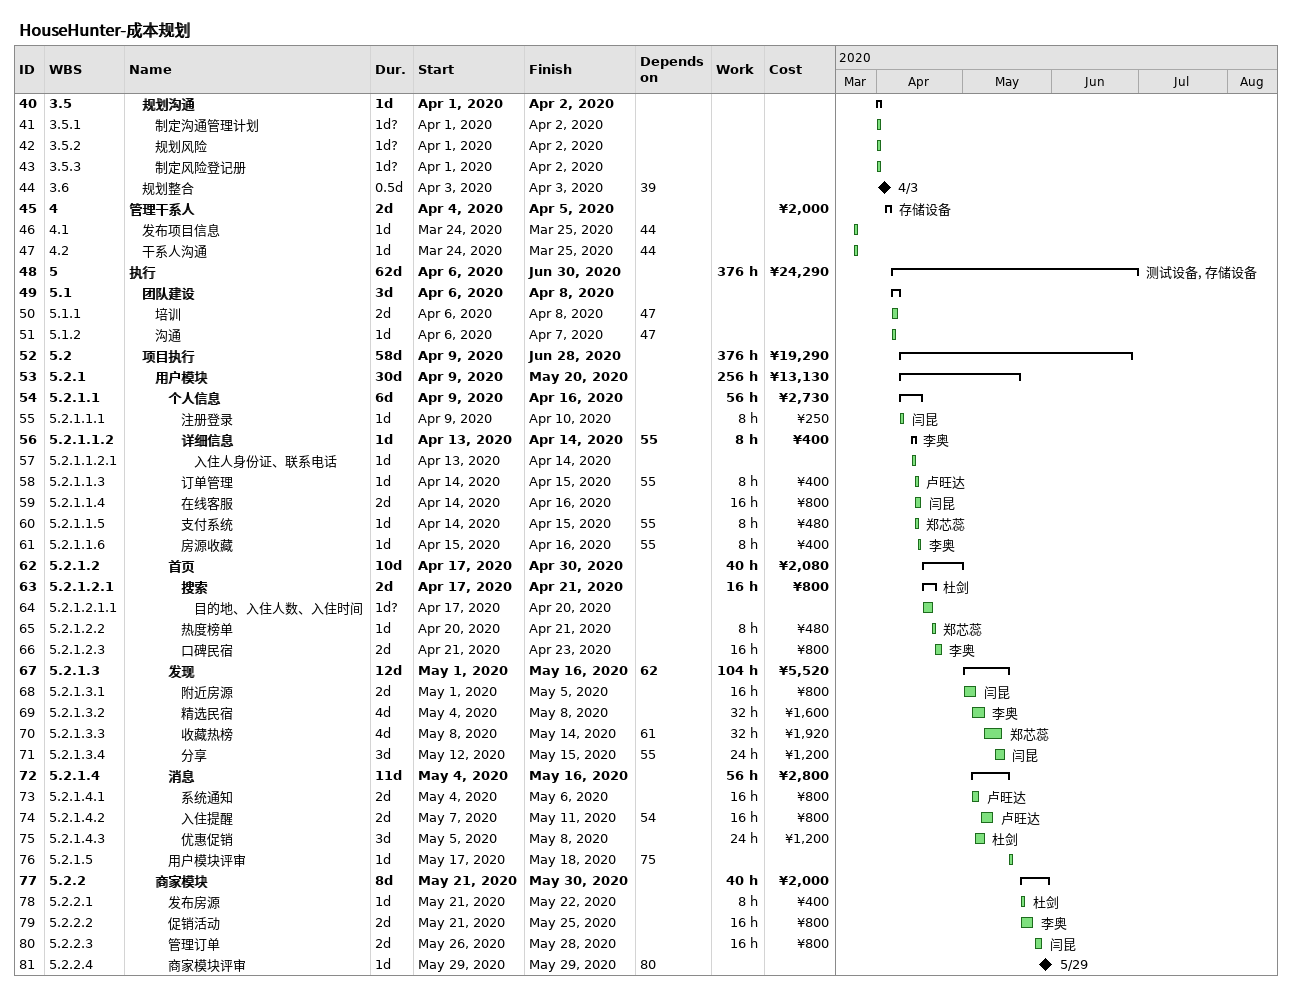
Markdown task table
HouseHunter-成本规划

| ID | WBS | Task | Duration | Start | Finish | Predecessors | Resources | Work (h) | Cost (¥) |
|---|---|---|---|---|---|---|---|---|---|
| 40 | 3.5 | **规划沟通** | 1d | 2020-04-01 | 2020-04-02 |  |  |  |  |
| 41 | 3.5.1 | 制定沟通管理计划 | 1d? | 2020-04-01 | 2020-04-02 |  |  |  |  |
| 42 | 3.5.2 | 规划风险 | 1d? | 2020-04-01 | 2020-04-02 |  |  |  |  |
| 43 | 3.5.3 | 制定风险登记册 | 1d? | 2020-04-01 | 2020-04-02 |  |  |  |  |
| 44 | 3.6 | 规划整合 | 0.5d | 2020-04-03 | 2020-04-03 | 39 |  |  |  |
| 45 | 4 | **管理干系人** | 2d | 2020-04-04 | 2020-04-05 |  | 存储设备 |  | 2000 |
| 46 | 4.1 | 发布项目信息 | 1d | 2020-03-24 | 2020-03-25 | 44 |  |  |  |
| 47 | 4.2 | 干系人沟通 | 1d | 2020-03-24 | 2020-03-25 | 44 |  |  |  |
| 48 | 5 | **执行** | 62d | 2020-04-06 | 2020-06-30 |  | 测试设备, 存储设备 | 376 | 24290 |
| 49 | 5.1 | **团队建设** | 3d | 2020-04-06 | 2020-04-08 |  |  |  |  |
| 50 | 5.1.1 | 培训 | 2d | 2020-04-06 | 2020-04-08 | 47 |  |  |  |
| 51 | 5.1.2 | 沟通 | 1d | 2020-04-06 | 2020-04-07 | 47 |  |  |  |
| 52 | 5.2 | **项目执行** | 58d | 2020-04-09 | 2020-06-28 |  |  | 376 | 19290 |
| 53 | 5.2.1 | **用户模块** | 30d | 2020-04-09 | 2020-05-20 |  |  | 256 | 13130 |
| 54 | 5.2.1.1 | **个人信息** | 6d | 2020-04-09 | 2020-04-16 |  |  | 56 | 2730 |
| 55 | 5.2.1.1.1 | 注册登录 | 1d | 2020-04-09 | 2020-04-10 |  | 闫昆 | 8 | 250 |
| 56 | 5.2.1.1.2 | **详细信息** | 1d | 2020-04-13 | 2020-04-14 | 55 | 李奥 | 8 | 400 |
| 57 | 5.2.1.1.2.1 | 入住人身份证、联系电话 | 1d | 2020-04-13 | 2020-04-14 |  |  |  |  |
| 58 | 5.2.1.1.3 | 订单管理 | 1d | 2020-04-14 | 2020-04-15 | 55 | 卢旺达 | 8 | 400 |
| 59 | 5.2.1.1.4 | 在线客服 | 2d | 2020-04-14 | 2020-04-16 |  | 闫昆 | 16 | 800 |
| 60 | 5.2.1.1.5 | 支付系统 | 1d | 2020-04-14 | 2020-04-15 | 55 | 郑芯蕊 | 8 | 480 |
| 61 | 5.2.1.1.6 | 房源收藏 | 1d | 2020-04-15 | 2020-04-16 | 55 | 李奥 | 8 | 400 |
| 62 | 5.2.1.2 | **首页** | 10d | 2020-04-17 | 2020-04-30 |  |  | 40 | 2080 |
| 63 | 5.2.1.2.1 | **搜索** | 2d | 2020-04-17 | 2020-04-21 |  | 杜剑 | 16 | 800 |
| 64 | 5.2.1.2.1.1 | 目的地、入住人数、入住时间 | 1d? | 2020-04-17 | 2020-04-20 |  |  |  |  |
| 65 | 5.2.1.2.2 | 热度榜单 | 1d | 2020-04-20 | 2020-04-21 |  | 郑芯蕊 | 8 | 480 |
| 66 | 5.2.1.2.3 | 口碑民宿 | 2d | 2020-04-21 | 2020-04-23 |  | 李奥 | 16 | 800 |
| 67 | 5.2.1.3 | **发现** | 12d | 2020-05-01 | 2020-05-16 | 62 |  | 104 | 5520 |
| 68 | 5.2.1.3.1 | 附近房源 | 2d | 2020-05-01 | 2020-05-05 |  | 闫昆 | 16 | 800 |
| 69 | 5.2.1.3.2 | 精选民宿 | 4d | 2020-05-04 | 2020-05-08 |  | 李奥 | 32 | 1600 |
| 70 | 5.2.1.3.3 | 收藏热榜 | 4d | 2020-05-08 | 2020-05-14 | 61 | 郑芯蕊 | 32 | 1920 |
| 71 | 5.2.1.3.4 | 分享 | 3d | 2020-05-12 | 2020-05-15 | 55 | 闫昆 | 24 | 1200 |
| 72 | 5.2.1.4 | **消息** | 11d | 2020-05-04 | 2020-05-16 |  |  | 56 | 2800 |
| 73 | 5.2.1.4.1 | 系统通知 | 2d | 2020-05-04 | 2020-05-06 |  | 卢旺达 | 16 | 800 |
| 74 | 5.2.1.4.2 | 入住提醒 | 2d | 2020-05-07 | 2020-05-11 | 54 | 卢旺达 | 16 | 800 |
| 75 | 5.2.1.4.3 | 优惠促销 | 3d | 2020-05-05 | 2020-05-08 |  | 杜剑 | 24 | 1200 |
| 76 | 5.2.1.5 | 用户模块评审 | 1d | 2020-05-17 | 2020-05-18 | 75 |  |  |  |
| 77 | 5.2.2 | **商家模块** | 8d | 2020-05-21 | 2020-05-30 |  |  | 40 | 2000 |
| 78 | 5.2.2.1 | 发布房源 | 1d | 2020-05-21 | 2020-05-22 |  | 杜剑 | 8 | 400 |
| 79 | 5.2.2.2 | 促销活动 | 2d | 2020-05-21 | 2020-05-25 |  | 李奥 | 16 | 800 |
| 80 | 5.2.2.3 | 管理订单 | 2d | 2020-05-26 | 2020-05-28 |  | 闫昆 | 16 | 800 |
| 81 | 5.2.2.4 | 商家模块评审 | 1d | 2020-05-29 | 2020-05-29 | 80 |  |  |  |
